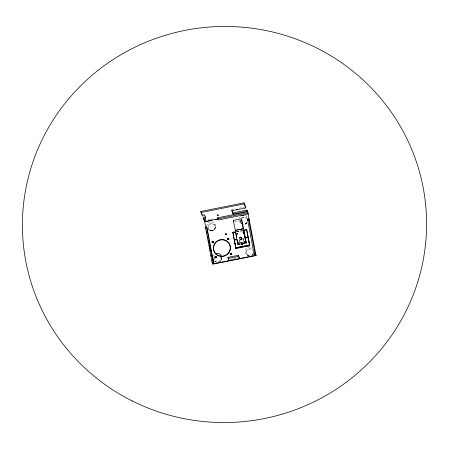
<?xml version="1.0" encoding="UTF-8"?>
<svg xmlns="http://www.w3.org/2000/svg" width="449" height="449" viewBox="0 0 449 449"><rect width="100%" height="100%" fill="white"/><g stroke="black" fill="none" stroke-linecap="round" stroke-linejoin="round"><path stroke-width="0.34" stroke-dasharray="2.25 1.68" d="M243.016 232.307L243.016 232.84M215.329 227.985L215.582 226.897C215.576 230.315 211.131 232.127 208.74 229.697M221.335 259.651L221.587 258.557L221.155 260.167L220.201 261.498A3.794 3.704 -22.1 0 0 221.037 257.019M243.016 232.111L243.016 232.582M217.097 214.325L218.169 214.122M218.169 214.173L217.355 214.398M252.72 254.875L253.225 254.224A3.794 3.704 -22.1 0 1 252.085 255.402L252.518 255.066M236.836 233.598L237.611 233.878L237.235 234.603M236.836 233.435L237.369 233.609L236.876 234.086M236.859 233.334L237.465 233.867L236.836 234.283M203.419 214.734L204.592 214.499L204.795 215.571M231.572 209.672L234.928 209.004M238.952 208.207L244.986 207.006M208.016 220.061L210.076 219.651M210.761 219.516L213.505 218.966M234.586 221.8L240.574 220.605M236.471 231.757L242.466 230.567M236.488 231.852L242.774 230.601M236.954 232.004L242.207 230.954M230.124 259.354L237.959 257.793M236.853 208.224L237.24 208.224M236.842 233.188L237.555 233.85L236.859 234.389M247.062 254.925L248.909 255.919A3.794 3.704 -22.1 0 1 246.574 250.828A3.794 3.704 -22.1 0 1 252.074 249.206M214.745 261.357L215.829 262.048A3.794 3.704 -22.1 0 1 214.454 260.768M237.297 233.379L237.454 233.766M243.032 238.632A2.223 2.172 -22.1 0 1 243.42 241.382M240.047 241.893A2.223 2.172 -22.1 0 1 239.328 240.198M242.999 238.75A2.223 2.172 -22.1 0 1 243.829 240.709M239.912 241.893A2.223 2.172 -22.1 0 1 239.429 240.266M253.163 253.663A3.424 3.345 -22.1 0 1 251.474 255.419M249.285 255.694A3.424 3.345 -22.1 0 1 247.107 250.71A3.424 3.345 -22.1 0 1 252.641 250.216M253.174 253.764A4.445 4.344 -22.1 0 1 251.154 255.335M249.251 255.644A4.445 4.344 -22.1 0 1 245.373 249.958A4.445 4.344 -22.1 0 1 252.012 247.618M240.765 222.67A3.794 3.704 -22.1 0 1 240.271 220.072M241.68 217.782A3.794 3.704 -22.1 0 1 246.894 218.253M246.933 222.44A3.424 3.345 -22.1 0 1 244.02 224.102M240.787 221.885A3.424 3.345 -22.1 0 1 240.715 219.954M241.927 218.124A3.424 3.345 -22.1 0 1 246.473 218.377M246.972 222.356A4.445 4.344 -22.1 0 1 244.217 223.928M240.86 223.125A4.445 4.344 -22.1 0 1 239.137 219.864M239.368 218.298A4.445 4.344 -22.1 0 1 240.372 216.665M245.143 215.537A4.445 4.344 -22.1 0 1 247.506 217.569M213.92 259.247A3.794 3.704 -22.1 0 1 213.96 258.164M220.616 257.041A3.424 3.345 -22.1 0 1 219.589 261.604M216.968 262.126A3.424 3.345 -22.1 0 1 214.347 258.287M221.654 257.17A4.445 4.344 -22.1 0 1 214.296 261.021M213.309 255.801A4.445 4.344 -22.1 0 1 214.291 254.532M207.915 226.773A3.794 3.704 -22.1 0 1 213.359 223.759A3.794 3.704 -22.1 0 1 214.268 229.77A3.794 3.704 -22.1 0 1 208.196 228.625M206.821 226.302A4.445 4.344 -22.1 0 1 212.209 221.795A4.445 4.344 -22.1 0 1 215.189 227.985A4.445 4.344 -22.1 0 1 208.291 229.36M247.068 222.788L245.844 223.888L244.273 224.382A3.794 3.704 -22.1 0 0 247.068 222.788M211.041 230.477A3.424 3.345 -22.1 0 0 214.931 226.038A3.424 3.345 -22.1 0 0 209.127 225.016A3.424 3.345 -22.1 0 0 211.041 230.477"/><path stroke-width="0.67" d="M242.668 244.368C241.124 245.446 242.612 243.964 242.421 243.942C241.057 244.374 241.831 244.946 242.656 244.481M226.504 234.552L225.651 234.754M242.056 244.879L242.69 244.666M217.299 215.391L218.371 215.189M218.371 215.239L217.305 215.436M236.404 209.503L237.482 209.307M237.476 209.363L236.427 209.56M243.605 232.75C243.874 231.729 244.582 233.082 243.611 233.328M242.292 244.868L242.684 244.817M243.599 233.003L243.964 232.571L243.611 232.24M243.599 233.098L244.054 232.554L243.599 232.026M205.827 218.113L205.625 217.047L203.274 217.512L203.476 218.579L205.827 218.113L204.795 215.571L202.443 216.036L200.815 211.457L244.026 202.853L245.861 207.938L231.774 210.738L233.087 213.965L247.169 211.159L248 213.208M201.017 212.523L244.228 203.919L245.861 207.938M231.836 210.317L232.885 212.893L246.967 210.093L247.797 212.141L256.025 255.548L212.815 264.147L212.124 262.435L205.446 227.216L206.534 226.998L207.135 228.485L213.814 263.709L213.213 262.222L206.534 226.998M203.476 218.579L203.992 219.842L205.137 219.617L205.62 220.813L204.475 221.037L204.273 219.971L205.418 219.746M217.546 217.827L247.455 211.872L248.112 214.055L218.203 220.004L217.546 217.827L218.001 218.938M217.748 218.893L247.657 212.938M217.731 218.994L204.699 221.587L205.861 227.733M206.158 221.537L211.647 220.448M215.077 219.763L217.821 219.219M235.596 231.37L233.284 220.369L241.276 218.781L241.904 220.341L243.796 230.303L243.162 228.743L241.276 218.781M254.589 254.168L254.847 255.537L253.943 253.309L247.438 219L248.527 218.781L249.431 221.009M235.175 230.331L243.162 228.743M245.67 240.181L243.813 230.399L243.178 228.833L235.192 230.427L237.42 242.168L238.054 243.728A1.111 1.083 -22.1 0 0 238.621 244.481M249.689 245.474L235.888 248.218L232.829 232.341L235.624 231.785L236.786 237.903M246.282 243.066L243.829 230.152L246.63 229.596L246.81 230.04M232.919 232.565L235.158 232.122M245.042 230.152L246.72 229.821L249.779 245.693L235.978 248.443L234.193 239.873L236.988 239.317L238.077 244.699M242.864 230.825L244.183 230.562M237.953 244.402L246.052 242.791L246.17 243.089L245.087 237.701L247.994 237.123L248.112 237.42L246.372 237.768M235.994 239.833L234.316 240.17L234.193 239.873M237.42 242.168A1.111 1.083 -22.1 0 0 238.711 243.016L244.52 241.859A1.111 1.083 -22.1 0 0 245.407 240.574L243.178 228.833M241.45 244.026L244.228 243.476M241.281 244.189L242.572 243.936M241.584 244.239L242.954 243.97M235.68 247.696L249.476 244.952L249.779 245.693M235.798 247.994L249.599 245.249L246.63 229.596M227.912 257.384L229.018 260.678L227.912 257.384L238.357 255.307L239.463 258.602L238.357 255.307M228.114 258.45L238.559 256.373M253.943 253.309L255.032 253.096L256.025 255.548M212.124 262.435L213.213 262.222M255.936 255.324L212.725 263.922L212.467 262.558M243.566 232.116L243.835 232.245L243.605 231.925M226.521 234.125L225.695 233.609L225.561 234.53L226.459 234.176L225.785 233.834L225.521 234.608M247.438 219L248.112 220.672M245.087 237.701L245.21 237.998M245.407 240.574L246.041 242.134A1.111 1.083 -22.1 0 1 245.732 243.111M244.52 241.859L244.941 242.898M241.472 237.353L241.932 239.334A1.224 1.195 -22.1 0 1 240.187 239.682L239.732 237.701A1.224 1.195 -22.1 0 1 241.472 237.353L241.624 237.723A1.224 1.195 -22.1 0 0 241.304 237.566M241.932 239.334L241.781 238.963A1.224 1.195 -22.1 0 1 240.035 239.311L240.187 239.682M233.284 220.369L233.704 221.408M239.732 237.701L239.884 238.071A1.224 1.195 -22.1 0 1 240.423 237.611M238.711 243.016L239.345 244.576M232.829 232.341L235.978 248.443M200.815 211.457L202.241 214.97M204.273 219.971L204.587 220.745M204.475 221.037L204.789 221.812M205.446 227.216L205.844 228.21M246.967 210.093L247.169 211.159M248.527 218.781L255.032 253.096M244.026 202.853L244.228 203.919M247.994 237.123L249.476 244.952M232.885 212.893L233.087 213.965M237.802 242.421L238.054 243.728M237.779 242.881L238.037 244.245M206.512 231.145L206.821 232.767M207.46 236.152L207.719 237.51M208.325 240.709L208.617 242.247M209.228 245.485L209.515 246.989M209.711 247.758L209.969 249.122M210.138 250.267L210.413 251.732M211.041 255.049L211.311 256.474M211.956 259.859L212.214 261.211M203.79 218.775L203.992 219.842M230.808 254.808A0.741 0.724 -22.1 0 1 230.483 253.702A0.741 0.724 -22.1 0 1 231.662 253.679A0.741 0.724 -22.1 0 1 231.336 254.802M213.494 242.376A0.741 0.724 -22.1 0 1 213.269 242.673M212.366 242.69A0.741 0.724 -22.1 0 1 212.366 241.54A0.741 0.724 -22.1 0 1 213.494 241.809M227.682 239.553A0.741 0.724 -22.1 0 1 227.694 238.531A0.741 0.724 -22.1 0 1 228.732 238.514A0.741 0.724 -22.1 0 1 228.743 239.536M241.326 238.335A2.223 2.172 -22.1 0 1 242.292 238.397M243.173 224.32A3.794 3.704 -22.1 0 1 242.146 223.95M242.572 223.81A3.424 3.345 -22.1 0 1 241.742 223.282M242.606 223.899A4.445 4.344 -22.1 0 1 241.685 223.608M241.68 215.722A4.445 4.344 -22.1 0 1 244.205 215.312M215.368 253.814A4.445 4.344 -22.1 0 1 221.537 256.547M213.471 260.061A4.445 4.344 -22.1 0 1 212.893 257.013M207.169 227.839A4.445 4.344 -22.1 0 1 207.056 227.542M230.842 254.617A0.741 0.724 -22.1 0 0 231.678 253.657A0.741 0.724 -22.1 0 0 230.427 253.432A0.741 0.724 -22.1 0 0 230.842 254.617M212.585 242.595A0.741 0.724 -22.1 0 0 213.427 241.635A0.741 0.724 -22.1 0 0 212.169 241.416A0.741 0.724 -22.1 0 0 212.585 242.595M227.98 239.536A0.741 0.724 -22.1 0 0 228.822 238.571A0.741 0.724 -22.1 0 0 227.564 238.352A0.741 0.724 -22.1 0 0 227.98 239.536M215.441 257.681A0.741 0.724 -22.1 0 0 216.283 256.721A0.741 0.724 -22.1 0 0 215.032 256.497A0.741 0.724 -22.1 0 0 215.441 257.681M215.531 257.906A0.741 0.724 -22.1 0 0 216.373 256.946A0.741 0.724 -22.1 0 0 215.122 256.721A0.741 0.724 -22.1 0 0 215.531 257.906M220.218 256.11A8.525 8.323 -22.1 0 0 229.888 245.059A8.525 8.323 -22.1 0 0 215.453 242.511A8.525 8.323 -22.1 0 0 220.218 256.11M220.307 256.334A8.525 8.323 -22.1 0 0 229.983 245.277A8.525 8.323 -22.1 0 0 215.542 242.735A8.525 8.323 -22.1 0 0 220.307 256.334M132.191 400.94A202.117 198.031 -4 0 0 426.354 214.19A202.117 198.031 -4 0 0 114.955 58.37A202.117 198.031 -4 0 0 132.191 400.94"/></g></svg>
